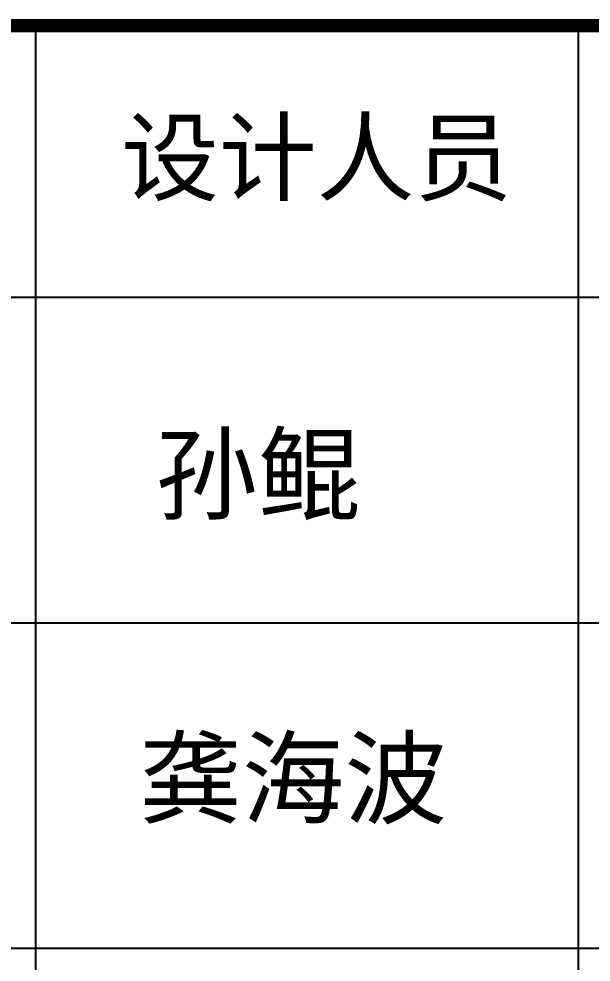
# Model space of a CAD drawing. Extents: x 69728788 to 150163257, y 20675998 to 43663798.
# Drawn here: x 75152472 to 75156673, y 21183911 to 21190835 of the extents above; entities that cross this region are included whole.
import ezdxf

# ---------------------------------------------------------------- set-up
doc = ezdxf.new("R2010")
doc.units = 0
doc.header["$LTSCALE"] = 1000
doc.header["$MEASUREMENT"] = 0
doc.layers.add('图框', color=253, linetype='CONTINUOUS')
doc.styles.add('STYLE-黑体', font='simhei.ttf')

msp = doc.modelspace()

# ---------------------------------------------------------------- linework, layer by layer
at = {"layer": '图框', "color": 0}
for p, q in [((75148612, 21188792.8), (75160630.5, 21188792.8)), ((75148612, 21188792.8), (75160630.5, 21188792.8)), ((75148612, 21186402.4), (75160630.5, 21186402.4)), ((75148612, 21184012), (75160630.5, 21184012))]:
    msp.add_line(p, q, dxfattribs=at)
at = {"layer": '图框', "color": 0, "const_width": 100}
msp.add_lwpolyline([(75148612, 21190784.8), (75160630.5, 21190784.8), (75160630.5, 21170466.4), (75148612, 21170466.4)], close=True, dxfattribs=at)
at = {"layer": '图框', "color": 0}
for points in [[(75152596, 21188792.8), (75152596, 21190784.8)], [(75156580, 21188792.8), (75156580, 21190784.8)], [(75152596, 21177239.2), (75152596, 21188792.8)], [(75156580, 21177239.2), (75156580, 21188792.8)]]:
    msp.add_lwpolyline(points, dxfattribs=at)

# ---------------------------------------------------------------- texts
at = {"layer": '图框', "color": 0, "style": 'STYLE-黑体'}
msp.add_text('设计人员', height=525.89, dxfattribs=at).set_placement((75153223.6, 21189554.5))
at = {"layer": '图框', "color": 4, "style": 'STYLE-黑体'}
for s, p in [('孙鲲', (75153473.6, 21187215.4)), ('龚海波', (75153355.5, 21184983.7))]:
    msp.add_text(s, height=552.18, dxfattribs=at).set_placement(p)

doc.saveas('drawing.dxf')
